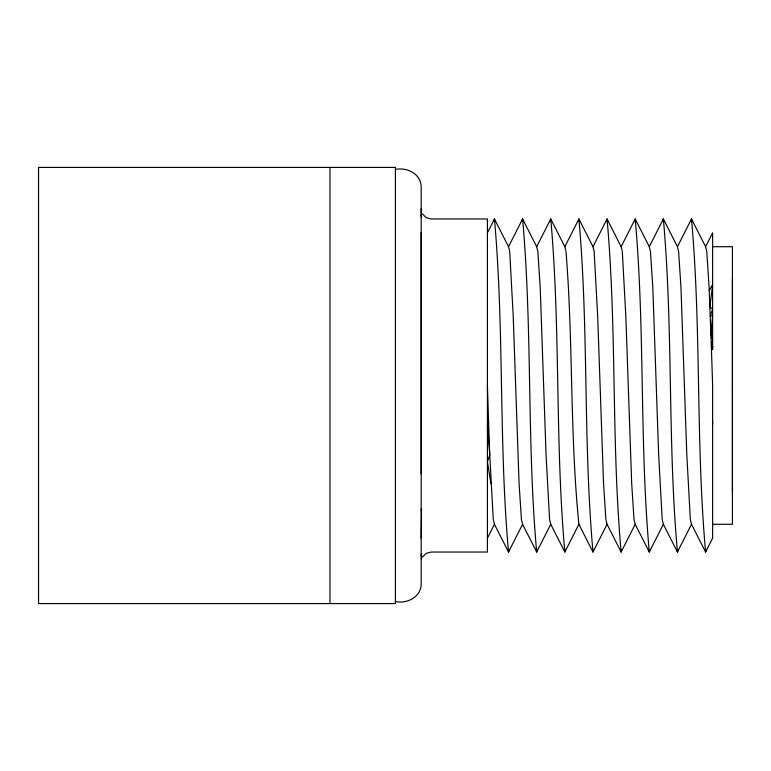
<?xml version="1.0" encoding="UTF-8"?>
<svg xmlns="http://www.w3.org/2000/svg" width="771" height="771" viewBox="0 0 771 771"><rect width="100%" height="100%" fill="white"/><g stroke="black" fill="none" stroke-linecap="round" stroke-linejoin="round"><path stroke-width="1.16" d="M712.606 421.419L712.626 385.5L711.45 349.581L709.108 287.371L706.766 251.452L705.59 246.72L691.51 218.964L677.439 246.72L678.615 251.452L680.957 287.371L686.816 454.89L690.344 519.548L691.51 524.28L705.59 552.036L712.626 538.158L712.606 421.419L712.626 425.014M732.431 492.553L732.431 278.447M712.626 345.986L711.45 349.581L712.606 349.581L712.626 345.986L711.373 347.172L712.626 340.098L710.891 333.515L712.626 315.31L710.284 316.11L712.626 309.171L709.908 307.089L712.626 284.509L709.243 290.571M421.178 556.016L421.515 553.511L421.515 559.438M421.178 538.38L421.515 508.494L421.178 510.325M493.98 221.238L494.452 218.964L508.523 246.72L509.467 250.508M522.131 221.238L522.603 218.964L536.674 246.72L537.85 251.452L540.201 287.371L546.061 454.89L549.578 519.548L550.754 524.28L564.835 552.036L578.905 524.28C569.75 433.794 573.325 342.199 566.001 251.452M550.282 221.238L550.754 218.964L564.835 246.72L565.769 250.508M508.995 549.762L508.523 552.036L494.452 524.28L493.517 520.492M578.433 221.238L578.905 218.964L592.986 246.72L594.152 251.452L597.67 316.11L603.539 483.629L605.881 519.548M537.146 549.762L536.674 552.036L522.603 524.28L521.427 519.548L519.085 483.629L513.216 316.11L509.698 251.452M606.584 221.238L607.056 218.964L621.137 246.72L622.072 250.508M565.297 549.762L564.835 552.036C554.947 441.436 560.642 329.564 550.754 218.964L536.674 246.72M634.745 221.238L635.208 218.964L649.288 246.72L650.454 251.452L652.806 287.371L658.665 454.89L662.193 519.548M593.448 549.762L592.986 552.036L578.905 524.28M662.896 221.238L663.359 218.964L677.439 246.72M621.599 549.762L621.137 552.036L607.056 524.28L606.122 520.492M691.047 221.238L691.51 218.964C701.398 329.564 695.702 441.436 705.59 552.036L706.063 549.762M649.751 549.762L649.288 552.036L635.208 524.28L634.032 519.548L631.69 483.629L625.83 316.11L622.303 251.452M677.902 549.762L677.439 552.036L663.359 524.28L662.424 520.492M421.178 473.76L421.178 232.62M487.417 385.5L488.583 421.419L487.417 425.014L489.758 454.89L493.276 519.548M487.417 232.842L494.452 218.964C504.33 329.564 498.644 441.436 508.523 552.036L522.603 524.28M508.523 246.72L522.603 218.964C532.482 329.564 526.795 441.436 536.674 552.036L550.754 524.28M564.835 246.72L578.905 218.964C588.793 329.564 583.098 441.436 592.986 552.036L607.056 524.28M592.986 246.72L607.056 218.964C616.945 329.564 611.249 441.436 621.137 552.036L635.208 524.28M621.137 246.72L635.208 218.964C645.096 329.564 639.4 441.436 649.288 552.036L663.359 524.28M487.417 538.158L494.452 524.28M649.288 246.72L663.359 218.964C673.247 329.564 667.551 441.436 677.439 552.036L691.51 524.28M705.59 246.72L712.626 232.842L712.606 349.581M422.508 557.028L426.132 553.376L431.095 552.036L487.417 552.036L487.417 218.964L431.095 218.964L426.132 217.624L422.508 213.972M395.407 169.427C407.223 166.95 421.419 174.14 421.178 187.42L421.178 583.58C421.419 596.86 407.223 604.05 395.407 601.573M712.606 246.72L732.431 246.72L732.431 524.28L712.606 524.28M490.934 483.629L487.417 461.829L489.758 454.89L488.583 421.419M421.178 214.984L421.515 217.489L421.178 208.97M732.431 384.922L732.45 385.5M329.978 167.423L329.978 603.577M395.407 167.423L38.55 167.423L38.55 603.577L395.407 603.577L395.407 167.423"/></g></svg>
